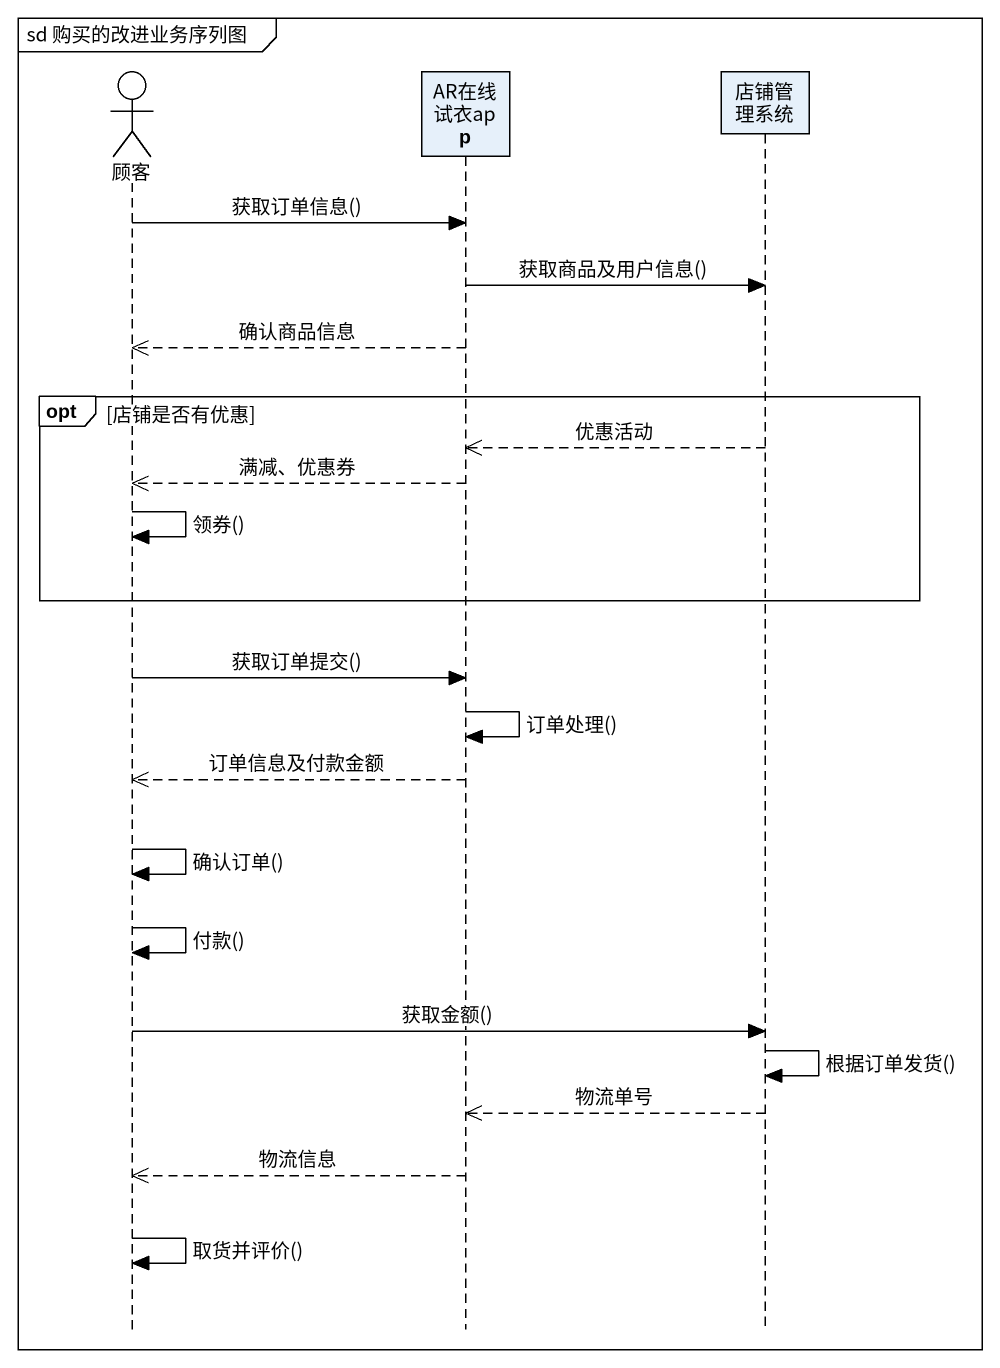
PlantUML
@startuml
mainframe sd 购买的改进业务序列图
hide footbox
actor 顾客
participant AR在线试衣app
participant 店铺管理系统

顾客 -> AR在线试衣app : 获取订单信息()
AR在线试衣app -> 店铺管理系统 : 获取商品及用户信息()
AR在线试衣app -->> 顾客 : 确认商品信息
opt 店铺是否有优惠
  店铺管理系统 -->> AR在线试衣app : 优惠活动
  AR在线试衣app -->> 顾客 : 满减、优惠券
  顾客 -> 顾客 : 领券()
end
顾客 -> AR在线试衣app : 获取订单提交()
AR在线试衣app -> AR在线试衣app : 订单处理()
AR在线试衣app -->> 顾客 : 订单信息及付款金额
顾客 -> 顾客 : 确认订单()
顾客 -> 顾客 : 付款()
顾客 -> 店铺管理系统 : 获取金额()
店铺管理系统 -> 店铺管理系统 : 根据订单发货()
店铺管理系统 -->> AR在线试衣app : 物流单号
AR在线试衣app -->> 顾客 : 物流信息
顾客 -> 顾客 : 取货并评价()
@enduml
